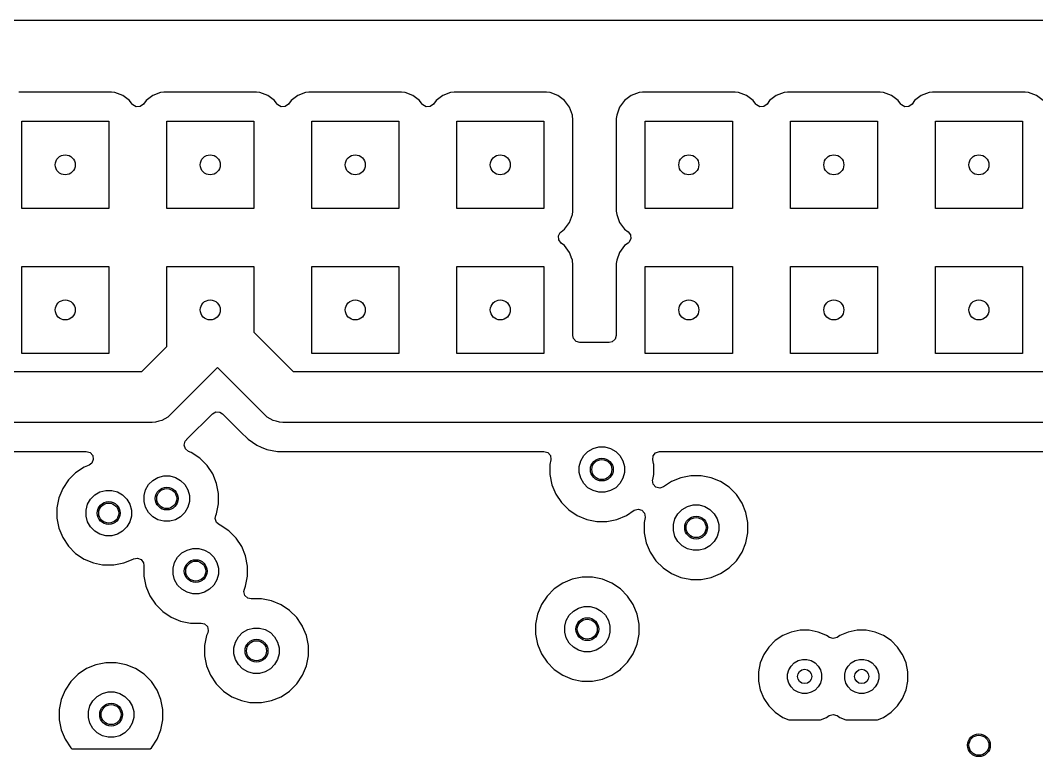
# Model space of a CAD drawing. Extents: x -2.18 to 1.8, y 0.44 to 2.81.
# Drawn here: x -0.971 to -0.27, y 2.307 to 2.815 of the extents above; entities that cross this region are included whole.
import ezdxf

# ---------------------------------------------------------------- set-up
doc = ezdxf.new("R2010")
doc.units = 0
doc.header["$MEASUREMENT"] = 0
doc.layers.add('BLACK', color=7, linetype='CONTINUOUS')

msp = doc.modelspace()

# ---------------------------------------------------------------- linework, layer by layer
at = {"layer": 'BLACK', "linetype": 'CONTINUOUS'}
for p, q in [((-2.1747, 2.81459), (0.99983, 2.81459)), ((-0.90809, 2.76502), (-0.97191, 2.76502)), ((-0.90808, 2.76502), (-0.90809, 2.76502)), ((-0.9057, 2.76476), (-0.90808, 2.76502)), ((-0.90031, 2.76275), (-0.9057, 2.76476)), ((-0.8957, 2.7593), (-0.90031, 2.76275)), ((-0.87969, 2.76275), (-0.8843, 2.7593)), ((-0.8743, 2.76476), (-0.87969, 2.76275)), ((-0.87192, 2.76502), (-0.8743, 2.76476)), ((-0.8743, 2.76476), (-0.8743, 2.76476)), ((-0.87191, 2.76502), (-0.87192, 2.76502)), ((-0.80809, 2.76502), (-0.87191, 2.76502)), ((-0.80808, 2.76502), (-0.80809, 2.76502)), ((-0.8057, 2.76476), (-0.80808, 2.76502)), ((-0.80031, 2.76275), (-0.8057, 2.76476)), ((-0.7957, 2.7593), (-0.80031, 2.76275)), ((-0.77969, 2.76275), (-0.7843, 2.7593)), ((-0.7743, 2.76476), (-0.77969, 2.76275)), ((-0.77192, 2.76502), (-0.7743, 2.76476)), ((-0.7743, 2.76476), (-0.7743, 2.76476)), ((-0.77191, 2.76502), (-0.77192, 2.76502)), ((-0.70809, 2.76502), (-0.77191, 2.76502)), ((-0.70808, 2.76502), (-0.70809, 2.76502)), ((-0.7057, 2.76476), (-0.70808, 2.76502)), ((-0.70031, 2.76275), (-0.7057, 2.76476)), ((-0.6957, 2.7593), (-0.70031, 2.76275)), ((-0.67969, 2.76275), (-0.6843, 2.7593)), ((-0.6743, 2.76476), (-0.67969, 2.76275)), ((-0.67192, 2.76502), (-0.6743, 2.76476)), ((-0.6743, 2.76476), (-0.6743, 2.76476)), ((-0.67191, 2.76502), (-0.67192, 2.76502)), ((-0.60809, 2.76502), (-0.67191, 2.76502)), ((-0.60808, 2.76502), (-0.60809, 2.76502)), ((-0.6057, 2.76476), (-0.60808, 2.76502)), ((-0.60031, 2.76275), (-0.6057, 2.76476)), ((-0.5957, 2.7593), (-0.60031, 2.76275)), ((-0.54969, 2.76275), (-0.5543, 2.7593)), ((-0.5443, 2.76476), (-0.54969, 2.76275)), ((-0.54192, 2.76502), (-0.5443, 2.76476)), ((-0.5443, 2.76476), (-0.5443, 2.76476)), ((-0.54191, 2.76502), (-0.54192, 2.76502)), ((-0.47809, 2.76502), (-0.54191, 2.76502)), ((-0.47808, 2.76502), (-0.47809, 2.76502)), ((-0.4757, 2.76476), (-0.47808, 2.76502)), ((-0.47031, 2.76275), (-0.4757, 2.76476)), ((-0.4657, 2.7593), (-0.47031, 2.76275)), ((-0.44969, 2.76275), (-0.4543, 2.7593)), ((-0.4443, 2.76476), (-0.44969, 2.76275)), ((-0.44192, 2.76502), (-0.4443, 2.76476)), ((-0.4443, 2.76476), (-0.4443, 2.76476)), ((-0.44191, 2.76502), (-0.44192, 2.76502)), ((-0.37809, 2.76502), (-0.44191, 2.76502)), ((-0.37808, 2.76502), (-0.37809, 2.76502)), ((-0.3757, 2.76476), (-0.37808, 2.76502)), ((-0.37031, 2.76275), (-0.3757, 2.76476)), ((-0.3657, 2.7593), (-0.37031, 2.76275)), ((-0.34969, 2.76275), (-0.3543, 2.7593)), ((-0.3443, 2.76476), (-0.34969, 2.76275)), ((-0.34192, 2.76502), (-0.3443, 2.76476)), ((-0.3443, 2.76476), (-0.3443, 2.76476)), ((-0.34191, 2.76502), (-0.34192, 2.76502)), ((-0.27809, 2.76502), (-0.34191, 2.76502)), ((-0.27808, 2.76502), (-0.27809, 2.76502)), ((-0.2757, 2.76476), (-0.27808, 2.76502)), ((-0.27031, 2.76275), (-0.2757, 2.76476)), ((-0.2657, 2.7593), (-0.27031, 2.76275)), ((-0.89391, 2.75691), (-0.8957, 2.7593)), ((-0.8957, 2.7593), (-0.8957, 2.7593)), ((-0.8957, 2.7593), (-0.8957, 2.7593)), ((-0.89345, 2.75638), (-0.89391, 2.75691)), ((-0.89104, 2.75507), (-0.89345, 2.75638)), ((-0.88829, 2.75526), (-0.89104, 2.75507)), ((-0.88609, 2.75691), (-0.88829, 2.75526)), ((-0.8843, 2.7593), (-0.88609, 2.75691)), ((-0.79391, 2.75691), (-0.7957, 2.7593)), ((-0.7957, 2.7593), (-0.7957, 2.7593)), ((-0.7957, 2.7593), (-0.7957, 2.7593)), ((-0.79345, 2.75638), (-0.79391, 2.75691)), ((-0.79104, 2.75507), (-0.79345, 2.75638)), ((-0.78829, 2.75526), (-0.79104, 2.75507)), ((-0.78609, 2.75691), (-0.78829, 2.75526)), ((-0.7843, 2.7593), (-0.78609, 2.75691)), ((-0.69391, 2.75691), (-0.6957, 2.7593)), ((-0.6957, 2.7593), (-0.6957, 2.7593)), ((-0.6957, 2.7593), (-0.6957, 2.7593)), ((-0.69345, 2.75638), (-0.69391, 2.75691)), ((-0.69104, 2.75507), (-0.69345, 2.75638)), ((-0.68829, 2.75526), (-0.69104, 2.75507)), ((-0.68609, 2.75691), (-0.68829, 2.75526)), ((-0.6843, 2.7593), (-0.68609, 2.75691)), ((-0.59225, 2.75469), (-0.5957, 2.7593)), ((-0.59024, 2.7493), (-0.59225, 2.75469)), ((-0.55775, 2.75469), (-0.55976, 2.7493)), ((-0.5543, 2.7593), (-0.55775, 2.75469)), ((-0.46391, 2.75691), (-0.4657, 2.7593)), ((-0.4657, 2.7593), (-0.4657, 2.7593)), ((-0.4657, 2.7593), (-0.4657, 2.7593)), ((-0.46345, 2.75638), (-0.46391, 2.75691)), ((-0.46104, 2.75507), (-0.46345, 2.75638)), ((-0.45829, 2.75526), (-0.46104, 2.75507)), ((-0.45609, 2.75691), (-0.45829, 2.75526)), ((-0.4543, 2.7593), (-0.45609, 2.75691)), ((-0.36391, 2.75691), (-0.3657, 2.7593)), ((-0.3657, 2.7593), (-0.3657, 2.7593)), ((-0.3657, 2.7593), (-0.3657, 2.7593)), ((-0.36345, 2.75638), (-0.36391, 2.75691)), ((-0.36104, 2.75507), (-0.36345, 2.75638)), ((-0.35829, 2.75526), (-0.36104, 2.75507)), ((-0.35609, 2.75691), (-0.35829, 2.75526)), ((-0.3543, 2.7593), (-0.35609, 2.75691)), ((-0.59011, 2.74814), (-0.59024, 2.7493)), ((-0.58998, 2.74692), (-0.59011, 2.74814)), ((-0.55976, 2.7493), (-0.56002, 2.74692)), ((-0.55976, 2.7493), (-0.55976, 2.7493)), ((-0.97, 2.685), (-0.97, 2.745)), ((-0.97, 2.745), (-0.91, 2.745)), ((-0.91, 2.745), (-0.91, 2.685)), ((-0.87, 2.685), (-0.87, 2.745)), ((-0.87, 2.745), (-0.81, 2.745)), ((-0.81, 2.745), (-0.81, 2.685)), ((-0.77, 2.685), (-0.77, 2.745)), ((-0.77, 2.745), (-0.71, 2.745)), ((-0.71, 2.745), (-0.71, 2.685)), ((-0.67, 2.685), (-0.67, 2.745)), ((-0.67, 2.745), (-0.61, 2.745)), ((-0.61, 2.745), (-0.61, 2.685)), ((-0.58998, 2.74691), (-0.58998, 2.74692)), ((-0.58998, 2.68309), (-0.58998, 2.74691)), ((-0.56002, 2.74692), (-0.56002, 2.68308)), ((-0.54, 2.685), (-0.54, 2.745)), ((-0.54, 2.745), (-0.48, 2.745)), ((-0.48, 2.745), (-0.48, 2.685)), ((-0.44, 2.685), (-0.44, 2.745)), ((-0.44, 2.745), (-0.38, 2.745)), ((-0.38, 2.745), (-0.38, 2.685)), ((-0.34, 2.685), (-0.34, 2.745)), ((-0.34, 2.745), (-0.28, 2.745)), ((-0.28, 2.745), (-0.28, 2.685)), ((-0.91, 2.685), (-0.97, 2.685)), ((-0.81, 2.685), (-0.87, 2.685)), ((-0.71, 2.685), (-0.77, 2.685)), ((-0.61, 2.685), (-0.67, 2.685)), ((-0.48, 2.685), (-0.54, 2.685)), ((-0.38, 2.685), (-0.44, 2.685)), ((-0.28, 2.685), (-0.34, 2.685)), ((-0.59225, 2.67531), (-0.59024, 2.6807)), ((-0.59024, 2.6807), (-0.59001, 2.68278)), ((-0.59001, 2.68278), (-0.58998, 2.68308)), ((-0.58998, 2.68308), (-0.58998, 2.68309)), ((-0.56002, 2.68308), (-0.55976, 2.6807)), ((-0.55976, 2.6807), (-0.55976, 2.6807)), ((-0.55976, 2.6807), (-0.55775, 2.67531)), ((-0.59809, 2.66891), (-0.5957, 2.6707)), ((-0.5957, 2.6707), (-0.59225, 2.67531)), ((-0.55775, 2.67531), (-0.5543, 2.6707)), ((-0.5543, 2.6707), (-0.5543, 2.6707)), ((-0.5543, 2.6707), (-0.5543, 2.6707)), ((-0.5543, 2.6707), (-0.55191, 2.66891)), ((-0.59993, 2.66604), (-0.59862, 2.66845)), ((-0.59974, 2.66329), (-0.59993, 2.66604)), ((-0.59809, 2.66109), (-0.59974, 2.66329)), ((-0.59862, 2.66845), (-0.59809, 2.66891)), ((-0.55191, 2.66891), (-0.55026, 2.66671)), ((-0.55007, 2.66396), (-0.55138, 2.66155)), ((-0.55026, 2.66671), (-0.55007, 2.66396)), ((-0.5957, 2.6593), (-0.59809, 2.66109)), ((-0.59225, 2.65469), (-0.5957, 2.6593)), ((-0.5543, 2.6593), (-0.55775, 2.65469)), ((-0.55191, 2.66109), (-0.5543, 2.6593)), ((-0.55138, 2.66155), (-0.55191, 2.66109)), ((-0.59112, 2.65167), (-0.59225, 2.65469)), ((-0.59105, 2.65148), (-0.59112, 2.65167)), ((-0.59024, 2.6493), (-0.59105, 2.65148)), ((-0.59011, 2.64814), (-0.59024, 2.6493)), ((-0.55976, 2.6493), (-0.56002, 2.64692)), ((-0.55775, 2.65469), (-0.55976, 2.6493)), ((-0.55976, 2.6493), (-0.55976, 2.6493)), ((-0.97, 2.585), (-0.97, 2.645)), ((-0.97, 2.645), (-0.91, 2.645)), ((-0.91, 2.645), (-0.91, 2.585)), ((-0.87, 2.58975), (-0.87, 2.645)), ((-0.87, 2.645), (-0.81, 2.645)), ((-0.81, 2.645), (-0.81, 2.59975)), ((-0.77, 2.585), (-0.77, 2.645)), ((-0.77, 2.645), (-0.71, 2.645)), ((-0.71, 2.645), (-0.71, 2.585)), ((-0.67, 2.585), (-0.67, 2.645)), ((-0.67, 2.645), (-0.61, 2.645)), ((-0.61, 2.645), (-0.61, 2.585)), ((-0.58998, 2.64692), (-0.59011, 2.64814)), ((-0.58998, 2.64691), (-0.58998, 2.64692)), ((-0.58998, 2.5974), (-0.58998, 2.64691)), ((-0.56002, 2.64692), (-0.56002, 2.5974)), ((-0.54, 2.585), (-0.54, 2.645)), ((-0.54, 2.645), (-0.48, 2.645)), ((-0.48, 2.645), (-0.48, 2.585)), ((-0.44, 2.585), (-0.44, 2.645)), ((-0.44, 2.645), (-0.38, 2.645)), ((-0.38, 2.645), (-0.38, 2.585)), ((-0.34, 2.585), (-0.34, 2.645)), ((-0.34, 2.645), (-0.28, 2.645)), ((-0.28, 2.645), (-0.28, 2.585)), ((-0.81, 2.59975), (-0.78275, 2.5725)), ((-0.58954, 2.59537), (-0.58998, 2.5974)), ((-0.58774, 2.59329), (-0.58954, 2.59537)), ((-0.5851, 2.59252), (-0.58774, 2.59329)), ((-0.56079, 2.59476), (-0.56287, 2.59296)), ((-0.56002, 2.5974), (-0.56079, 2.59476)), ((-0.88725, 2.5725), (-0.87, 2.58975)), ((-0.5649, 2.59252), (-0.5851, 2.59252)), ((-0.56287, 2.59296), (-0.5649, 2.59252)), ((-0.91, 2.585), (-0.97, 2.585)), ((-0.71, 2.585), (-0.77, 2.585)), ((-0.61, 2.585), (-0.67, 2.585)), ((-0.48, 2.585), (-0.54, 2.585)), ((-0.38, 2.585), (-0.44, 2.585)), ((-0.28, 2.585), (-0.34, 2.585)), ((-0.99275, 2.5725), (-0.88725, 2.5725)), ((-0.835, 2.57525), (-0.86763, 2.54263)), ((-0.80237, 2.54263), (-0.835, 2.57525)), ((-0.78275, 2.5725), (0.19275, 2.5725)), ((-0.83845, 2.54349), (-0.83604, 2.54481)), ((-0.83604, 2.54481), (-0.83329, 2.54461)), ((-0.83329, 2.54461), (-0.83155, 2.54349)), ((-0.88, 2.5375), (-1, 2.5375)), ((-0.87772, 2.53765), (-0.88, 2.5375)), ((-0.87551, 2.53824), (-0.87772, 2.53765)), ((-0.87772, 2.53765), (-0.87772, 2.53765)), ((-0.8733, 2.53883), (-0.87551, 2.53824)), ((-0.86935, 2.54112), (-0.8733, 2.53883)), ((-0.86763, 2.54263), (-0.86935, 2.54112)), ((-0.86935, 2.54112), (-0.86935, 2.54112)), ((-0.85608, 2.52586), (-0.83845, 2.54349)), ((-0.83155, 2.54349), (-0.81914, 2.53108)), ((-0.80065, 2.54112), (-0.80237, 2.54263)), ((-0.7967, 2.53883), (-0.80065, 2.54112)), ((-0.80065, 2.54112), (-0.80065, 2.54112)), ((-0.79449, 2.53824), (-0.7967, 2.53883)), ((-0.79228, 2.53765), (-0.79449, 2.53824)), ((-0.79, 2.5375), (-0.79228, 2.53765)), ((-0.79228, 2.53765), (-0.79228, 2.53765)), ((0.2, 2.5375), (-0.79, 2.5375)), ((-0.81914, 2.53108), (-0.81392, 2.52586)), ((-0.85797, 2.52182), (-0.85729, 2.52449)), ((-0.85729, 2.52449), (-0.85619, 2.52577)), ((-0.85619, 2.52577), (-0.85608, 2.52586)), ((-0.85608, 2.52586), (-0.85608, 2.52586)), ((-0.81392, 2.52586), (-0.80777, 2.52175)), ((-1.0037, 2.51748), (-0.92545, 2.51748)), ((-0.92545, 2.51748), (-0.92281, 2.51671)), ((-0.92281, 2.51671), (-0.92101, 2.51463)), ((-0.8571, 2.51921), (-0.85797, 2.52182)), ((-0.85496, 2.51749), (-0.8571, 2.51921)), ((-0.85306, 2.5167), (-0.85496, 2.51749)), ((-0.8472, 2.51278), (-0.85306, 2.5167)), ((-0.85306, 2.5167), (-0.85306, 2.5167)), ((-0.80777, 2.52175), (-0.80777, 2.52175)), ((-0.80777, 2.52175), (-0.80777, 2.52175)), ((-0.80777, 2.52175), (-0.80777, 2.52175)), ((-0.80777, 2.52175), (-0.80479, 2.52052)), ((-0.80479, 2.52052), (-0.80094, 2.51892)), ((-0.80094, 2.51892), (-0.79372, 2.51749)), ((-0.79372, 2.51749), (-0.7937, 2.51748)), ((-0.7937, 2.51748), (-0.7937, 2.51748)), ((-0.7937, 2.51748), (-0.7937, 2.51748)), ((-0.7937, 2.51748), (-0.60993, 2.51748)), ((-0.60993, 2.51748), (-0.6073, 2.51671)), ((-0.6073, 2.51671), (-0.60549, 2.51463)), ((-0.58249, 2.51459), (-0.57959, 2.51749)), ((-0.57959, 2.51749), (-0.57603, 2.51955)), ((-0.57603, 2.51955), (-0.57206, 2.52061)), ((-0.57206, 2.52061), (-0.56794, 2.52061)), ((-0.56794, 2.52061), (-0.56397, 2.51955)), ((-0.56397, 2.51955), (-0.56041, 2.51749)), ((-0.56041, 2.51749), (-0.55751, 2.51459)), ((-0.53461, 2.51439), (-0.53292, 2.51656)), ((-0.53292, 2.51656), (-0.53033, 2.51747)), ((-0.53033, 2.51747), (-0.53007, 2.51748)), ((-0.53007, 2.51748), (-0.01065, 2.51748)), ((-0.92176, 2.5094), (-0.92358, 2.50809)), ((-0.92062, 2.5119), (-0.92176, 2.5094)), ((-0.92101, 2.51463), (-0.92062, 2.5119)), ((-0.84222, 2.5078), (-0.8472, 2.51278)), ((-0.8472, 2.51278), (-0.8472, 2.51278)), ((-0.60515, 2.51165), (-0.60577, 2.50852)), ((-0.60549, 2.51463), (-0.6051, 2.5119)), ((-0.6051, 2.5119), (-0.60515, 2.51165)), ((-0.58561, 2.50706), (-0.58455, 2.51103)), ((-0.58455, 2.51103), (-0.58249, 2.51459)), ((-0.55751, 2.51459), (-0.55545, 2.51103)), ((-0.55545, 2.51103), (-0.55439, 2.50706)), ((-0.53485, 2.51165), (-0.53461, 2.51439)), ((-0.53438, 2.50927), (-0.53485, 2.51165)), ((-0.53423, 2.50852), (-0.53438, 2.50927)), ((-0.9328, 2.50278), (-0.93778, 2.4978)), ((-0.92694, 2.5067), (-0.9328, 2.50278)), ((-0.9328, 2.50278), (-0.9328, 2.50278)), ((-0.92358, 2.50809), (-0.92694, 2.5067)), ((-0.92694, 2.5067), (-0.92694, 2.5067)), ((-0.8383, 2.50194), (-0.84222, 2.5078)), ((-0.84222, 2.5078), (-0.84222, 2.5078)), ((-0.83561, 2.49543), (-0.8383, 2.50194)), ((-0.8383, 2.50194), (-0.8383, 2.50194)), ((-0.8383, 2.50194), (-0.8383, 2.50194)), ((-0.60577, 2.50852), (-0.60577, 2.50148)), ((-0.58561, 2.50294), (-0.58561, 2.50706)), ((-0.58455, 2.49897), (-0.58561, 2.50294)), ((-0.55439, 2.50294), (-0.55545, 2.49897)), ((-0.55439, 2.50706), (-0.55439, 2.50294)), ((-0.53423, 2.50148), (-0.53423, 2.50852)), ((-0.93778, 2.4978), (-0.9417, 2.49194)), ((-0.93778, 2.4978), (-0.93778, 2.4978)), ((-0.88249, 2.49459), (-0.87959, 2.49749)), ((-0.87959, 2.49749), (-0.87603, 2.49955)), ((-0.87603, 2.49955), (-0.87206, 2.50061)), ((-0.87206, 2.50061), (-0.86794, 2.50061)), ((-0.86794, 2.50061), (-0.86397, 2.49955)), ((-0.86397, 2.49955), (-0.86041, 2.49749)), ((-0.86041, 2.49749), (-0.85751, 2.49459)), ((-0.83423, 2.48852), (-0.83561, 2.49543)), ((-0.60577, 2.50148), (-0.60439, 2.49457)), ((-0.58249, 2.49541), (-0.58455, 2.49897)), ((-0.57959, 2.49251), (-0.58249, 2.49541)), ((-0.55751, 2.49541), (-0.56041, 2.49251)), ((-0.55545, 2.49897), (-0.55751, 2.49541)), ((-0.53497, 2.49771), (-0.53491, 2.49805)), ((-0.53453, 2.49499), (-0.53497, 2.49771)), ((-0.53491, 2.49805), (-0.53423, 2.50148)), ((-0.53269, 2.49295), (-0.53453, 2.49499)), ((-0.52194, 2.4967), (-0.52741, 2.49304)), ((-0.51543, 2.49939), (-0.52194, 2.4967)), ((-0.52194, 2.4967), (-0.52194, 2.4967)), ((-0.50852, 2.50077), (-0.51543, 2.49939)), ((-0.51543, 2.49939), (-0.51543, 2.49939)), ((-0.50148, 2.50077), (-0.50852, 2.50077)), ((-0.50852, 2.50077), (-0.50852, 2.50077)), ((-0.49457, 2.49939), (-0.50148, 2.50077)), ((-0.50148, 2.50077), (-0.50148, 2.50077)), ((-0.48806, 2.4967), (-0.49457, 2.49939)), ((-0.49457, 2.49939), (-0.49457, 2.49939)), ((-0.4822, 2.49278), (-0.48806, 2.4967)), ((-0.48806, 2.4967), (-0.48806, 2.4967)), ((-0.9417, 2.49194), (-0.94439, 2.48543)), ((-0.9417, 2.49194), (-0.9417, 2.49194)), ((-0.91959, 2.48749), (-0.91603, 2.48955)), ((-0.91603, 2.48955), (-0.91206, 2.49061)), ((-0.91206, 2.49061), (-0.90794, 2.49061)), ((-0.90794, 2.49061), (-0.90397, 2.48955)), ((-0.90397, 2.48955), (-0.90041, 2.48749)), ((-0.88561, 2.48706), (-0.88455, 2.49103)), ((-0.88455, 2.49103), (-0.88249, 2.49459)), ((-0.85751, 2.49459), (-0.85545, 2.49103)), ((-0.85545, 2.49103), (-0.85439, 2.48706)), ((-0.83423, 2.48148), (-0.83423, 2.48852)), ((-0.60439, 2.49457), (-0.60439, 2.49457)), ((-0.60439, 2.49457), (-0.6017, 2.48806)), ((-0.6017, 2.48806), (-0.6017, 2.48806)), ((-0.6017, 2.48806), (-0.59778, 2.4822)), ((-0.57603, 2.49045), (-0.57959, 2.49251)), ((-0.57206, 2.48939), (-0.57603, 2.49045)), ((-0.56794, 2.48939), (-0.57206, 2.48939)), ((-0.56397, 2.49045), (-0.56794, 2.48939)), ((-0.56041, 2.49251), (-0.56397, 2.49045)), ((-0.53004, 2.49222), (-0.53269, 2.49295)), ((-0.52741, 2.49304), (-0.53004, 2.49222)), ((-0.47722, 2.4878), (-0.4822, 2.49278)), ((-0.4822, 2.49278), (-0.4822, 2.49278)), ((-0.94439, 2.48543), (-0.94577, 2.47852)), ((-0.94439, 2.48543), (-0.94439, 2.48543)), ((-0.92561, 2.47706), (-0.92455, 2.48103)), ((-0.92455, 2.48103), (-0.92249, 2.48459)), ((-0.92249, 2.48459), (-0.91959, 2.48749)), ((-0.90041, 2.48749), (-0.89751, 2.48459)), ((-0.89751, 2.48459), (-0.89545, 2.48103)), ((-0.89545, 2.48103), (-0.89439, 2.47706)), ((-0.88561, 2.48294), (-0.88561, 2.48706)), ((-0.88455, 2.47897), (-0.88561, 2.48294)), ((-0.85439, 2.48294), (-0.85545, 2.47897)), ((-0.85439, 2.48706), (-0.85439, 2.48294)), ((-0.83561, 2.47457), (-0.83423, 2.48148)), ((-0.59778, 2.4822), (-0.59778, 2.4822)), ((-0.59778, 2.4822), (-0.5928, 2.47722)), ((-0.4733, 2.48194), (-0.47722, 2.4878)), ((-0.47722, 2.4878), (-0.47722, 2.4878)), ((-0.47061, 2.47543), (-0.4733, 2.48194)), ((-0.4733, 2.48194), (-0.4733, 2.48194)), ((-0.4733, 2.48194), (-0.4733, 2.48194)), ((-0.94577, 2.47852), (-0.94577, 2.47148)), ((-0.92561, 2.47294), (-0.92561, 2.47706)), ((-0.89439, 2.47706), (-0.89439, 2.47294)), ((-0.88249, 2.47541), (-0.88455, 2.47897)), ((-0.87959, 2.47251), (-0.88249, 2.47541)), ((-0.85751, 2.47541), (-0.86041, 2.47251)), ((-0.85545, 2.47897), (-0.85751, 2.47541)), ((-0.83615, 2.47326), (-0.83561, 2.47457)), ((-0.5928, 2.47722), (-0.5928, 2.47722)), ((-0.5928, 2.47722), (-0.58694, 2.4733)), ((-0.55306, 2.4733), (-0.54759, 2.47696)), ((-0.54759, 2.47696), (-0.54496, 2.47778)), ((-0.54496, 2.47778), (-0.54231, 2.47705)), ((-0.54231, 2.47705), (-0.54047, 2.47501)), ((-0.54047, 2.47501), (-0.54003, 2.47229)), ((-0.51955, 2.47103), (-0.51749, 2.47459)), ((-0.51749, 2.47459), (-0.51459, 2.47749)), ((-0.51459, 2.47749), (-0.51103, 2.47955)), ((-0.51103, 2.47955), (-0.50706, 2.48061)), ((-0.50706, 2.48061), (-0.50294, 2.48061)), ((-0.50294, 2.48061), (-0.49897, 2.47955)), ((-0.49897, 2.47955), (-0.49541, 2.47749)), ((-0.49541, 2.47749), (-0.49251, 2.47459)), ((-0.49251, 2.47459), (-0.49045, 2.47103)), ((-0.46923, 2.46852), (-0.47061, 2.47543)), ((-0.94577, 2.47148), (-0.94439, 2.46457)), ((-0.92455, 2.46897), (-0.92561, 2.47294)), ((-0.92249, 2.46541), (-0.92455, 2.46897)), ((-0.89545, 2.46897), (-0.89751, 2.46541)), ((-0.89439, 2.47294), (-0.89545, 2.46897)), ((-0.87603, 2.47045), (-0.87959, 2.47251)), ((-0.87206, 2.46939), (-0.87603, 2.47045)), ((-0.86794, 2.46939), (-0.87206, 2.46939)), ((-0.86397, 2.47045), (-0.86794, 2.46939)), ((-0.86041, 2.47251), (-0.86397, 2.47045)), ((-0.83652, 2.47122), (-0.83615, 2.47326)), ((-0.83565, 2.46861), (-0.83652, 2.47122)), ((-0.83351, 2.46688), (-0.83565, 2.46861)), ((-0.83306, 2.4667), (-0.83351, 2.46688)), ((-0.58694, 2.4733), (-0.58694, 2.4733)), ((-0.58694, 2.4733), (-0.58694, 2.4733)), ((-0.58694, 2.4733), (-0.58043, 2.47061)), ((-0.58043, 2.47061), (-0.57352, 2.46923)), ((-0.57352, 2.46923), (-0.57352, 2.46923)), ((-0.57352, 2.46923), (-0.57352, 2.46923)), ((-0.57352, 2.46923), (-0.56648, 2.46923)), ((-0.56648, 2.46923), (-0.55957, 2.47061)), ((-0.56648, 2.46923), (-0.56648, 2.46923)), ((-0.55957, 2.47061), (-0.55306, 2.4733)), ((-0.54009, 2.47195), (-0.54077, 2.46852)), ((-0.54077, 2.46852), (-0.54077, 2.46852)), ((-0.54077, 2.46852), (-0.54077, 2.46148)), ((-0.54003, 2.47229), (-0.54009, 2.47195)), ((-0.52061, 2.46706), (-0.51955, 2.47103)), ((-0.52061, 2.46294), (-0.52061, 2.46706)), ((-0.49045, 2.47103), (-0.48939, 2.46706)), ((-0.48939, 2.46706), (-0.48939, 2.46294)), ((-0.46923, 2.46148), (-0.46923, 2.46852)), ((-0.94439, 2.46457), (-0.94439, 2.46457)), ((-0.94439, 2.46457), (-0.9417, 2.45806)), ((-0.91959, 2.46251), (-0.92249, 2.46541)), ((-0.91603, 2.46045), (-0.91959, 2.46251)), ((-0.91206, 2.45939), (-0.91603, 2.46045)), ((-0.90397, 2.46045), (-0.90794, 2.45939)), ((-0.90041, 2.46251), (-0.90397, 2.46045)), ((-0.89751, 2.46541), (-0.90041, 2.46251)), ((-0.8272, 2.46278), (-0.83306, 2.4667)), ((-0.83306, 2.4667), (-0.83306, 2.4667)), ((-0.82222, 2.4578), (-0.8272, 2.46278)), ((-0.8272, 2.46278), (-0.8272, 2.46278)), ((-0.54077, 2.46148), (-0.53939, 2.45457)), ((-0.51955, 2.45897), (-0.52061, 2.46294)), ((-0.48939, 2.46294), (-0.49045, 2.45897)), ((-0.47061, 2.45457), (-0.46923, 2.46148)), ((-0.9417, 2.45806), (-0.9417, 2.45806)), ((-0.9417, 2.45806), (-0.93778, 2.4522)), ((-0.90794, 2.45939), (-0.91206, 2.45939)), ((-0.8183, 2.45194), (-0.82222, 2.4578)), ((-0.82222, 2.4578), (-0.82222, 2.4578)), ((-0.53939, 2.45457), (-0.53939, 2.45457)), ((-0.53939, 2.45457), (-0.5367, 2.44806)), ((-0.51749, 2.45541), (-0.51955, 2.45897)), ((-0.51459, 2.45251), (-0.51749, 2.45541)), ((-0.49251, 2.45541), (-0.49541, 2.45251)), ((-0.49045, 2.45897), (-0.49251, 2.45541)), ((-0.4733, 2.44806), (-0.47061, 2.45457)), ((-0.93778, 2.4522), (-0.93778, 2.4522)), ((-0.93778, 2.4522), (-0.9328, 2.44722)), ((-0.9328, 2.44722), (-0.9328, 2.44722)), ((-0.9328, 2.44722), (-0.92694, 2.4433)), ((-0.86249, 2.44459), (-0.85959, 2.44749)), ((-0.85959, 2.44749), (-0.85603, 2.44955)), ((-0.85603, 2.44955), (-0.85206, 2.45061)), ((-0.85206, 2.45061), (-0.84794, 2.45061)), ((-0.84794, 2.45061), (-0.84397, 2.44955)), ((-0.84397, 2.44955), (-0.84041, 2.44749)), ((-0.84041, 2.44749), (-0.83751, 2.44459)), ((-0.81561, 2.44543), (-0.8183, 2.45194)), ((-0.8183, 2.45194), (-0.8183, 2.45194)), ((-0.8183, 2.45194), (-0.8183, 2.45194)), ((-0.5367, 2.44806), (-0.5367, 2.44806)), ((-0.5367, 2.44806), (-0.53278, 2.4422)), ((-0.51103, 2.45045), (-0.51459, 2.45251)), ((-0.50706, 2.44939), (-0.51103, 2.45045)), ((-0.50294, 2.44939), (-0.50706, 2.44939)), ((-0.49897, 2.45045), (-0.50294, 2.44939)), ((-0.49541, 2.45251), (-0.49897, 2.45045)), ((-0.47722, 2.4422), (-0.4733, 2.44806)), ((-0.92694, 2.4433), (-0.92694, 2.4433)), ((-0.92694, 2.4433), (-0.92694, 2.4433)), ((-0.92694, 2.4433), (-0.92043, 2.44061)), ((-0.92043, 2.44061), (-0.91433, 2.43939)), ((-0.91433, 2.43939), (-0.91352, 2.43923)), ((-0.91352, 2.43923), (-0.91352, 2.43923)), ((-0.91352, 2.43923), (-0.91352, 2.43923)), ((-0.91352, 2.43923), (-0.90648, 2.43923)), ((-0.90648, 2.43923), (-0.89957, 2.44061)), ((-0.90648, 2.43923), (-0.90648, 2.43923)), ((-0.89957, 2.44061), (-0.89306, 2.4433)), ((-0.89306, 2.4433), (-0.89292, 2.44338)), ((-0.89292, 2.44338), (-0.89284, 2.44339)), ((-0.89284, 2.44339), (-0.89023, 2.44394)), ((-0.89284, 2.44339), (-0.89284, 2.44339)), ((-0.89284, 2.44339), (-0.89284, 2.44339)), ((-0.89023, 2.44394), (-0.88766, 2.44295)), ((-0.88766, 2.44295), (-0.88603, 2.44074)), ((-0.88603, 2.44074), (-0.88578, 2.43876)), ((-0.86561, 2.43706), (-0.86455, 2.44103)), ((-0.86455, 2.44103), (-0.86249, 2.44459)), ((-0.83751, 2.44459), (-0.83545, 2.44103)), ((-0.83545, 2.44103), (-0.83439, 2.43706)), ((-0.81423, 2.43852), (-0.81561, 2.44543)), ((-0.53278, 2.4422), (-0.53278, 2.4422)), ((-0.53278, 2.4422), (-0.5278, 2.43722)), ((-0.4822, 2.43722), (-0.47722, 2.4422)), ((-0.88578, 2.43876), (-0.88577, 2.43876)), ((-0.88577, 2.43876), (-0.88577, 2.43865)), ((-0.88577, 2.43865), (-0.88576, 2.43859)), ((-0.88576, 2.43859), (-0.88577, 2.43852)), ((-0.88577, 2.43852), (-0.88577, 2.43148)), ((-0.86561, 2.43294), (-0.86561, 2.43706)), ((-0.86455, 2.42897), (-0.86561, 2.43294)), ((-0.83439, 2.43294), (-0.83545, 2.42897)), ((-0.83439, 2.43706), (-0.83439, 2.43294)), ((-0.81423, 2.43148), (-0.81423, 2.43852)), ((-0.5278, 2.43722), (-0.5278, 2.43722)), ((-0.5278, 2.43722), (-0.52194, 2.4333)), ((-0.52194, 2.4333), (-0.52194, 2.4333)), ((-0.52194, 2.4333), (-0.52194, 2.4333)), ((-0.52194, 2.4333), (-0.51543, 2.43061)), ((-0.49457, 2.43061), (-0.48806, 2.4333)), ((-0.48806, 2.4333), (-0.4822, 2.43722)), ((-0.88577, 2.43148), (-0.88439, 2.42457)), ((-0.86249, 2.42541), (-0.86455, 2.42897)), ((-0.85959, 2.42251), (-0.86249, 2.42541)), ((-0.83751, 2.42541), (-0.84041, 2.42251)), ((-0.83545, 2.42897), (-0.83751, 2.42541)), ((-0.81561, 2.42457), (-0.81423, 2.43148)), ((-0.59694, 2.4267), (-0.6028, 2.42278)), ((-0.59043, 2.42939), (-0.59694, 2.4267)), ((-0.59694, 2.4267), (-0.59694, 2.4267)), ((-0.58352, 2.43077), (-0.59043, 2.42939)), ((-0.59043, 2.42939), (-0.59043, 2.42939)), ((-0.57648, 2.43077), (-0.58352, 2.43077)), ((-0.58352, 2.43077), (-0.58352, 2.43077)), ((-0.56957, 2.42939), (-0.57648, 2.43077)), ((-0.57648, 2.43077), (-0.57648, 2.43077)), ((-0.56306, 2.4267), (-0.56957, 2.42939)), ((-0.56957, 2.42939), (-0.56957, 2.42939)), ((-0.5572, 2.42278), (-0.56306, 2.4267)), ((-0.56306, 2.4267), (-0.56306, 2.4267)), ((-0.51543, 2.43061), (-0.50933, 2.42939)), ((-0.50933, 2.42939), (-0.50852, 2.42923)), ((-0.50852, 2.42923), (-0.50852, 2.42923)), ((-0.50852, 2.42923), (-0.50852, 2.42923)), ((-0.50852, 2.42923), (-0.50148, 2.42923)), ((-0.50148, 2.42923), (-0.49457, 2.43061)), ((-0.50148, 2.42923), (-0.50148, 2.42923)), ((-0.88439, 2.42457), (-0.88439, 2.42457)), ((-0.88439, 2.42457), (-0.8817, 2.41806)), ((-0.8817, 2.41806), (-0.8817, 2.41806)), ((-0.8817, 2.41806), (-0.87778, 2.4122)), ((-0.85603, 2.42045), (-0.85959, 2.42251)), ((-0.85206, 2.41939), (-0.85603, 2.42045)), ((-0.84794, 2.41939), (-0.85206, 2.41939)), ((-0.84397, 2.42045), (-0.84794, 2.41939)), ((-0.84041, 2.42251), (-0.84397, 2.42045)), ((-0.81677, 2.42099), (-0.81641, 2.42263)), ((-0.81612, 2.41831), (-0.81677, 2.42099)), ((-0.81641, 2.42263), (-0.81561, 2.42457)), ((-0.81412, 2.41642), (-0.81612, 2.41831)), ((-0.60778, 2.4178), (-0.6117, 2.41194)), ((-0.6028, 2.42278), (-0.60778, 2.4178)), ((-0.60778, 2.4178), (-0.60778, 2.4178)), ((-0.6028, 2.42278), (-0.6028, 2.42278)), ((-0.55222, 2.4178), (-0.5572, 2.42278)), ((-0.5572, 2.42278), (-0.5572, 2.42278)), ((-0.5483, 2.41194), (-0.55222, 2.4178)), ((-0.55222, 2.4178), (-0.55222, 2.4178)), ((-0.87778, 2.4122), (-0.87778, 2.4122)), ((-0.87778, 2.4122), (-0.8728, 2.40722)), ((-0.81187, 2.41599), (-0.81412, 2.41642)), ((-0.81187, 2.41589), (-0.81187, 2.41599)), ((-0.81163, 2.41589), (-0.81187, 2.41589)), ((-0.80459, 2.41589), (-0.81163, 2.41589)), ((-0.79768, 2.41451), (-0.80459, 2.41589)), ((-0.80459, 2.41589), (-0.80459, 2.41589)), ((-0.79117, 2.41182), (-0.79768, 2.41451)), ((-0.79768, 2.41451), (-0.79768, 2.41451)), ((-0.79117, 2.41181), (-0.79117, 2.41182)), ((-0.78531, 2.4079), (-0.79117, 2.41181)), ((-0.6117, 2.41194), (-0.61439, 2.40543)), ((-0.6117, 2.41194), (-0.6117, 2.41194)), ((-0.54561, 2.40543), (-0.5483, 2.41194)), ((-0.5483, 2.41194), (-0.5483, 2.41194)), ((-0.5483, 2.41194), (-0.5483, 2.41194)), ((-0.8728, 2.40722), (-0.8728, 2.40722)), ((-0.8728, 2.40722), (-0.86694, 2.4033)), ((-0.78033, 2.40292), (-0.78531, 2.4079)), ((-0.78531, 2.4079), (-0.78531, 2.4079)), ((-0.61439, 2.40543), (-0.61577, 2.39852)), ((-0.61439, 2.40543), (-0.61439, 2.40543)), ((-0.59455, 2.40103), (-0.59249, 2.40459)), ((-0.59249, 2.40459), (-0.58959, 2.40749)), ((-0.58959, 2.40749), (-0.58603, 2.40955)), ((-0.58603, 2.40955), (-0.58206, 2.41061)), ((-0.58206, 2.41061), (-0.57794, 2.41061)), ((-0.57794, 2.41061), (-0.57397, 2.40955)), ((-0.57397, 2.40955), (-0.57041, 2.40749)), ((-0.57041, 2.40749), (-0.56751, 2.40459)), ((-0.56751, 2.40459), (-0.56545, 2.40103)), ((-0.54423, 2.39852), (-0.54561, 2.40543)), ((-0.86694, 2.4033), (-0.86694, 2.4033)), ((-0.86694, 2.4033), (-0.86694, 2.4033)), ((-0.86694, 2.4033), (-0.86043, 2.40061)), ((-0.86043, 2.40061), (-0.85352, 2.39923)), ((-0.85352, 2.39923), (-0.85352, 2.39923)), ((-0.85352, 2.39923), (-0.84624, 2.39923)), ((-0.84624, 2.39923), (-0.84624, 2.39912)), ((-0.84624, 2.39912), (-0.84399, 2.3987)), ((-0.84399, 2.3987), (-0.842, 2.39681)), ((-0.842, 2.39681), (-0.84134, 2.39414)), ((-0.77739, 2.39852), (-0.78033, 2.40292)), ((-0.78033, 2.40292), (-0.78033, 2.40292)), ((-0.77641, 2.39706), (-0.77739, 2.39852)), ((-0.77634, 2.39689), (-0.77641, 2.39706)), ((-0.77641, 2.39706), (-0.77641, 2.39706)), ((-0.77372, 2.39055), (-0.77634, 2.39689)), ((-0.61577, 2.39852), (-0.61577, 2.39148)), ((-0.59561, 2.39706), (-0.59455, 2.40103)), ((-0.59561, 2.39294), (-0.59561, 2.39706)), ((-0.56545, 2.40103), (-0.56439, 2.39706)), ((-0.56439, 2.39706), (-0.56439, 2.39294)), ((-0.54423, 2.39148), (-0.54423, 2.39852)), ((-0.8425, 2.39055), (-0.84388, 2.38364)), ((-0.8417, 2.39248), (-0.8425, 2.39055)), ((-0.8425, 2.39055), (-0.8425, 2.39055)), ((-0.84134, 2.39414), (-0.8417, 2.39248)), ((-0.8206, 2.3897), (-0.8177, 2.39261)), ((-0.8177, 2.39261), (-0.81414, 2.39467)), ((-0.81414, 2.39467), (-0.81017, 2.39573)), ((-0.81017, 2.39573), (-0.80605, 2.39573)), ((-0.80605, 2.39573), (-0.80208, 2.39467)), ((-0.80208, 2.39467), (-0.79852, 2.39261)), ((-0.79852, 2.39261), (-0.79562, 2.3897)), ((-0.77234, 2.38364), (-0.77372, 2.39055)), ((-0.61577, 2.39148), (-0.61439, 2.38457)), ((-0.59455, 2.38897), (-0.59561, 2.39294)), ((-0.56439, 2.39294), (-0.56545, 2.38897)), ((-0.54561, 2.38457), (-0.54423, 2.39148)), ((-0.44524, 2.39061), (-0.45045, 2.38713)), ((-0.43944, 2.39301), (-0.44524, 2.39061)), ((-0.43329, 2.39423), (-0.43944, 2.39301)), ((-0.43944, 2.39301), (-0.43944, 2.39301)), ((-0.42702, 2.39423), (-0.43329, 2.39423)), ((-0.43329, 2.39423), (-0.43329, 2.39423)), ((-0.42087, 2.39301), (-0.42702, 2.39423)), ((-0.42702, 2.39423), (-0.42702, 2.39423)), ((-0.41546, 2.39077), (-0.42087, 2.39301)), ((-0.42087, 2.39301), (-0.42087, 2.39301)), ((-0.41508, 2.39061), (-0.41546, 2.39077)), ((-0.41326, 2.38939), (-0.41508, 2.39061)), ((-0.40586, 2.39061), (-0.40776, 2.38934)), ((-0.40007, 2.39301), (-0.40586, 2.39061)), ((-0.39392, 2.39423), (-0.40007, 2.39301)), ((-0.40007, 2.39301), (-0.40007, 2.39301)), ((-0.38765, 2.39423), (-0.39392, 2.39423)), ((-0.39392, 2.39423), (-0.39392, 2.39423)), ((-0.3815, 2.39301), (-0.38765, 2.39423)), ((-0.38765, 2.39423), (-0.38765, 2.39423)), ((-0.37571, 2.39061), (-0.3815, 2.39301)), ((-0.3815, 2.39301), (-0.3815, 2.39301)), ((-0.3705, 2.38713), (-0.37571, 2.39061)), ((-0.84388, 2.38364), (-0.84388, 2.3766)), ((-0.82372, 2.38217), (-0.82266, 2.38614)), ((-0.82266, 2.38614), (-0.8206, 2.3897)), ((-0.79562, 2.3897), (-0.79356, 2.38614)), ((-0.79356, 2.38614), (-0.7925, 2.38217)), ((-0.77234, 2.3766), (-0.77234, 2.38364)), ((-0.61439, 2.38457), (-0.61439, 2.38457)), ((-0.61439, 2.38457), (-0.6117, 2.37806)), ((-0.59249, 2.38541), (-0.59455, 2.38897)), ((-0.58959, 2.38251), (-0.59249, 2.38541)), ((-0.56751, 2.38541), (-0.57041, 2.38251)), ((-0.56545, 2.38897), (-0.56751, 2.38541)), ((-0.5483, 2.37806), (-0.54561, 2.38457)), ((-0.45045, 2.38713), (-0.45488, 2.38269)), ((-0.45045, 2.38713), (-0.45045, 2.38713)), ((-0.41318, 2.38934), (-0.41326, 2.38939)), ((-0.41304, 2.38925), (-0.41318, 2.38934)), ((-0.41039, 2.38852), (-0.41304, 2.38925)), ((-0.40776, 2.38934), (-0.41039, 2.38852)), ((-0.36606, 2.38269), (-0.3705, 2.38713)), ((-0.3705, 2.38713), (-0.3705, 2.38713)), ((-0.84388, 2.3766), (-0.8425, 2.36969)), ((-0.82372, 2.37806), (-0.82372, 2.38217)), ((-0.82266, 2.37409), (-0.82372, 2.37806)), ((-0.7925, 2.37806), (-0.79356, 2.37409)), ((-0.7925, 2.38217), (-0.7925, 2.37806)), ((-0.77372, 2.36969), (-0.77234, 2.3766)), ((-0.6117, 2.37806), (-0.6117, 2.37806)), ((-0.6117, 2.37806), (-0.60778, 2.3722)), ((-0.58603, 2.38045), (-0.58959, 2.38251)), ((-0.58206, 2.37939), (-0.58603, 2.38045)), ((-0.57794, 2.37939), (-0.58206, 2.37939)), ((-0.57397, 2.38045), (-0.57794, 2.37939)), ((-0.57041, 2.38251), (-0.57397, 2.38045)), ((-0.55222, 2.3722), (-0.5483, 2.37806)), ((-0.45837, 2.37748), (-0.46077, 2.37169)), ((-0.45488, 2.38269), (-0.45837, 2.37748)), ((-0.45488, 2.38269), (-0.45488, 2.38269)), ((-0.36279, 2.3778), (-0.36606, 2.38269)), ((-0.36606, 2.38269), (-0.36606, 2.38269)), ((-0.36258, 2.37748), (-0.36279, 2.3778)), ((-0.36018, 2.37169), (-0.36258, 2.37748)), ((-0.91881, 2.37052), (-0.92532, 2.36782)), ((-0.9119, 2.37189), (-0.91881, 2.37052)), ((-0.91881, 2.37052), (-0.91881, 2.37052)), ((-0.90486, 2.37189), (-0.9119, 2.37189)), ((-0.9119, 2.37189), (-0.9119, 2.37189)), ((-0.89795, 2.37052), (-0.90486, 2.37189)), ((-0.90486, 2.37189), (-0.90486, 2.37189)), ((-0.89144, 2.36782), (-0.89795, 2.37052)), ((-0.89795, 2.37052), (-0.89795, 2.37052)), ((-0.8425, 2.36969), (-0.8425, 2.36969)), ((-0.8425, 2.36969), (-0.83981, 2.36318)), ((-0.8206, 2.37053), (-0.82266, 2.37409)), ((-0.8177, 2.36762), (-0.8206, 2.37053)), ((-0.79562, 2.37053), (-0.79852, 2.36762)), ((-0.79356, 2.37409), (-0.79562, 2.37053)), ((-0.77641, 2.36318), (-0.77372, 2.36969)), ((-0.60778, 2.3722), (-0.60778, 2.3722)), ((-0.60778, 2.3722), (-0.6028, 2.36722)), ((-0.5566, 2.36782), (-0.55519, 2.36923)), ((-0.55519, 2.36923), (-0.55222, 2.3722)), ((-0.55222, 2.3722), (-0.55222, 2.3722)), ((-0.46077, 2.37169), (-0.46199, 2.36554)), ((-0.46077, 2.37169), (-0.46077, 2.37169)), ((-0.44107, 2.36692), (-0.43953, 2.36959)), ((-0.43953, 2.36959), (-0.43735, 2.37177)), ((-0.43735, 2.37177), (-0.43468, 2.37331)), ((-0.43468, 2.37331), (-0.4317, 2.37411)), ((-0.4317, 2.37411), (-0.42862, 2.37411)), ((-0.42862, 2.37411), (-0.42564, 2.37331)), ((-0.42564, 2.37331), (-0.42297, 2.37177)), ((-0.42297, 2.37177), (-0.42079, 2.36959)), ((-0.42079, 2.36959), (-0.41925, 2.36692)), ((-0.4017, 2.36692), (-0.40016, 2.36959)), ((-0.40016, 2.36959), (-0.39798, 2.37177)), ((-0.39798, 2.37177), (-0.39531, 2.37331)), ((-0.39531, 2.37331), (-0.39233, 2.37411)), ((-0.39233, 2.37411), (-0.38925, 2.37411)), ((-0.38925, 2.37411), (-0.38627, 2.37331)), ((-0.38627, 2.37331), (-0.3836, 2.37177)), ((-0.3836, 2.37177), (-0.38142, 2.36959)), ((-0.38142, 2.36959), (-0.37988, 2.36692)), ((-0.35896, 2.36554), (-0.36018, 2.37169)), ((-0.93118, 2.3639), (-0.93616, 2.35892)), ((-0.92532, 2.36782), (-0.93118, 2.3639)), ((-0.93118, 2.3639), (-0.93118, 2.3639)), ((-0.92532, 2.36782), (-0.92532, 2.36782)), ((-0.88558, 2.3639), (-0.89144, 2.36782)), ((-0.89144, 2.36782), (-0.89144, 2.36782)), ((-0.8806, 2.35892), (-0.88558, 2.3639)), ((-0.88558, 2.3639), (-0.88558, 2.3639)), ((-0.83981, 2.36318), (-0.83981, 2.36318)), ((-0.83981, 2.36318), (-0.83589, 2.35732)), ((-0.81414, 2.36557), (-0.8177, 2.36762)), ((-0.81017, 2.3645), (-0.81414, 2.36557)), ((-0.80605, 2.3645), (-0.81017, 2.3645)), ((-0.80208, 2.36557), (-0.80605, 2.3645)), ((-0.79852, 2.36762), (-0.80208, 2.36557)), ((-0.78033, 2.35732), (-0.77641, 2.36318)), ((-0.6028, 2.36722), (-0.6028, 2.36722)), ((-0.6028, 2.36722), (-0.59694, 2.3633)), ((-0.59694, 2.3633), (-0.59694, 2.3633)), ((-0.59694, 2.3633), (-0.59694, 2.3633)), ((-0.59694, 2.3633), (-0.59043, 2.36061)), ((-0.56957, 2.36061), (-0.56306, 2.3633)), ((-0.56306, 2.3633), (-0.55971, 2.36554)), ((-0.55971, 2.36554), (-0.5572, 2.36722)), ((-0.5572, 2.36722), (-0.5566, 2.36782)), ((-0.46199, 2.36554), (-0.46199, 2.35927)), ((-0.44187, 2.36394), (-0.44107, 2.36692)), ((-0.44187, 2.36086), (-0.44187, 2.36394)), ((-0.41925, 2.36692), (-0.41845, 2.36394)), ((-0.41845, 2.36394), (-0.41845, 2.36086)), ((-0.4025, 2.36394), (-0.4017, 2.36692)), ((-0.4025, 2.36086), (-0.4025, 2.36394)), ((-0.37988, 2.36692), (-0.37908, 2.36394)), ((-0.37908, 2.36394), (-0.37908, 2.36086)), ((-0.35896, 2.35965), (-0.35896, 2.36554)), ((-0.93616, 2.35892), (-0.94008, 2.35306)), ((-0.93616, 2.35892), (-0.93616, 2.35892)), ((-0.87668, 2.35306), (-0.8806, 2.35892)), ((-0.8806, 2.35892), (-0.8806, 2.35892)), ((-0.83589, 2.35732), (-0.83589, 2.35732)), ((-0.83589, 2.35732), (-0.83091, 2.35234)), ((-0.78531, 2.35234), (-0.78033, 2.35732)), ((-0.59043, 2.36061), (-0.58369, 2.35927)), ((-0.58369, 2.35927), (-0.58352, 2.35923)), ((-0.58352, 2.35923), (-0.58352, 2.35923)), ((-0.58352, 2.35923), (-0.58352, 2.35923)), ((-0.58352, 2.35923), (-0.57648, 2.35923)), ((-0.57648, 2.35923), (-0.56957, 2.36061)), ((-0.57648, 2.35923), (-0.57648, 2.35923)), ((-0.46199, 2.35927), (-0.46077, 2.35312)), ((-0.44107, 2.35788), (-0.44187, 2.36086)), ((-0.43953, 2.35521), (-0.44107, 2.35788)), ((-0.43735, 2.35303), (-0.43953, 2.35521)), ((-0.42079, 2.35521), (-0.42297, 2.35303)), ((-0.41925, 2.35788), (-0.42079, 2.35521)), ((-0.41845, 2.36086), (-0.41925, 2.35788)), ((-0.4017, 2.35788), (-0.4025, 2.36086)), ((-0.40016, 2.35521), (-0.4017, 2.35788)), ((-0.39798, 2.35303), (-0.40016, 2.35521)), ((-0.38142, 2.35521), (-0.3836, 2.35303)), ((-0.37988, 2.35788), (-0.38142, 2.35521)), ((-0.37908, 2.36086), (-0.37988, 2.35788)), ((-0.36018, 2.35312), (-0.35896, 2.35927)), ((-0.35896, 2.35927), (-0.35896, 2.35965)), ((-0.94008, 2.35306), (-0.94277, 2.34656)), ((-0.94008, 2.35306), (-0.94008, 2.35306)), ((-0.92087, 2.34571), (-0.91797, 2.34862)), ((-0.91797, 2.34862), (-0.91441, 2.35067)), ((-0.91441, 2.35067), (-0.91043, 2.35174)), ((-0.91043, 2.35174), (-0.90632, 2.35174)), ((-0.90632, 2.35174), (-0.90235, 2.35067)), ((-0.90235, 2.35067), (-0.89879, 2.34862)), ((-0.89879, 2.34862), (-0.89589, 2.34571)), ((-0.87399, 2.34656), (-0.87668, 2.35306)), ((-0.87668, 2.35306), (-0.87668, 2.35306)), ((-0.87668, 2.35306), (-0.87668, 2.35306)), ((-0.83091, 2.35234), (-0.83091, 2.35234)), ((-0.83091, 2.35234), (-0.82505, 2.34842)), ((-0.82505, 2.34842), (-0.82505, 2.34842)), ((-0.82505, 2.34842), (-0.82505, 2.34842)), ((-0.82505, 2.34842), (-0.81854, 2.34572)), ((-0.79768, 2.34572), (-0.79117, 2.34842)), ((-0.79117, 2.34842), (-0.78531, 2.35234)), ((-0.46077, 2.35312), (-0.46077, 2.35312)), ((-0.46077, 2.35312), (-0.45837, 2.34732)), ((-0.43468, 2.35149), (-0.43735, 2.35303)), ((-0.4317, 2.35069), (-0.43468, 2.35149)), ((-0.42862, 2.35069), (-0.4317, 2.35069)), ((-0.42564, 2.35149), (-0.42862, 2.35069)), ((-0.42297, 2.35303), (-0.42564, 2.35149)), ((-0.39531, 2.35149), (-0.39798, 2.35303)), ((-0.39233, 2.35069), (-0.39531, 2.35149)), ((-0.38925, 2.35069), (-0.39233, 2.35069)), ((-0.38627, 2.35149), (-0.38925, 2.35069)), ((-0.3836, 2.35303), (-0.38627, 2.35149)), ((-0.36258, 2.34732), (-0.36018, 2.35312)), ((-0.94277, 2.34655), (-0.94415, 2.33965)), ((-0.94277, 2.34656), (-0.94277, 2.34655)), ((-0.92399, 2.33818), (-0.92293, 2.34215)), ((-0.92293, 2.34215), (-0.92087, 2.34571)), ((-0.89589, 2.34571), (-0.89383, 2.34215)), ((-0.89383, 2.34215), (-0.89277, 2.33818)), ((-0.87261, 2.33964), (-0.87399, 2.34656)), ((-0.81854, 2.34572), (-0.8126, 2.34454)), ((-0.8126, 2.34454), (-0.81163, 2.34435)), ((-0.81163, 2.34435), (-0.81163, 2.34435)), ((-0.81163, 2.34435), (-0.81163, 2.34435)), ((-0.81163, 2.34435), (-0.80459, 2.34435)), ((-0.80459, 2.34435), (-0.79768, 2.34572)), ((-0.80459, 2.34435), (-0.80459, 2.34435)), ((-0.45837, 2.34732), (-0.45488, 2.34211)), ((-0.45488, 2.34211), (-0.45488, 2.34211)), ((-0.45488, 2.34211), (-0.45045, 2.33768)), ((-0.3705, 2.33768), (-0.36606, 2.34211)), ((-0.36606, 2.34211), (-0.36258, 2.34732)), ((-0.94415, 2.33965), (-0.94415, 2.3326)), ((-0.92399, 2.33407), (-0.92399, 2.33818)), ((-0.92293, 2.3301), (-0.92399, 2.33407)), ((-0.89277, 2.33407), (-0.89383, 2.3301)), ((-0.89277, 2.33818), (-0.89277, 2.33407)), ((-0.87261, 2.3326), (-0.87261, 2.33964)), ((-0.45045, 2.33768), (-0.45045, 2.33768)), ((-0.45045, 2.33768), (-0.44524, 2.33419)), ((-0.44524, 2.33419), (-0.44524, 2.33419)), ((-0.44524, 2.33419), (-0.44524, 2.33419)), ((-0.44524, 2.33419), (-0.44115, 2.3325)), ((-0.41917, 2.3325), (-0.41508, 2.33419)), ((-0.41508, 2.33419), (-0.41318, 2.33546)), ((-0.41508, 2.33419), (-0.41508, 2.33419)), ((-0.41508, 2.33419), (-0.41508, 2.33419)), ((-0.41318, 2.33546), (-0.41056, 2.33628)), ((-0.41056, 2.33628), (-0.40791, 2.33555)), ((-0.40791, 2.33555), (-0.40776, 2.33546)), ((-0.40776, 2.33546), (-0.40587, 2.33419)), ((-0.40587, 2.33419), (-0.40586, 2.33419)), ((-0.40586, 2.33419), (-0.40586, 2.33419)), ((-0.40586, 2.33419), (-0.40178, 2.3325)), ((-0.3798, 2.3325), (-0.37571, 2.33419)), ((-0.37571, 2.33419), (-0.3705, 2.33768)), ((-0.94415, 2.3326), (-0.94277, 2.32569)), ((-0.92087, 2.32654), (-0.92293, 2.3301)), ((-0.89383, 2.3301), (-0.89589, 2.32654)), ((-0.87399, 2.32569), (-0.87261, 2.3326)), ((-0.44115, 2.3325), (-0.41917, 2.3325)), ((-0.40178, 2.3325), (-0.3798, 2.3325)), ((-0.94277, 2.32569), (-0.94277, 2.32569)), ((-0.94277, 2.32569), (-0.94008, 2.31918)), ((-0.91797, 2.32363), (-0.92087, 2.32654)), ((-0.91441, 2.32157), (-0.91797, 2.32363)), ((-0.91043, 2.32051), (-0.91441, 2.32157)), ((-0.90632, 2.32051), (-0.91043, 2.32051)), ((-0.90235, 2.32157), (-0.90632, 2.32051)), ((-0.89879, 2.32363), (-0.90235, 2.32157)), ((-0.89589, 2.32654), (-0.89879, 2.32363)), ((-0.87668, 2.31918), (-0.87399, 2.32569)), ((-0.94008, 2.31918), (-0.94008, 2.31918)), ((-0.94008, 2.31918), (-0.93616, 2.31332)), ((-0.93616, 2.31332), (-0.93616, 2.31332)), ((-0.93616, 2.31332), (-0.93534, 2.3125)), ((-0.88142, 2.3125), (-0.8806, 2.31332)), ((-0.8806, 2.31332), (-0.87668, 2.31918)), ((-0.93534, 2.3125), (-0.88142, 2.3125))]:
    msp.add_line(p, q, dxfattribs=at)
at = {"layer": 'BLACK'}
for centre, radius in [((-0.94, 2.715), 0.00689), ((-0.84, 2.715), 0.00689), ((-0.74, 2.715), 0.00689), ((-0.64, 2.715), 0.00689), ((-0.51, 2.715), 0.00689), ((-0.41, 2.715), 0.00689), ((-0.31, 2.715), 0.00689), ((-0.94, 2.615), 0.00689), ((-0.84, 2.615), 0.00689), ((-0.74, 2.615), 0.00689), ((-0.64, 2.615), 0.00689), ((-0.51, 2.615), 0.00689), ((-0.41, 2.615), 0.00689), ((-0.31, 2.615), 0.00689), ((-0.57, 2.505), 0.00787), ((-0.87, 2.485), 0.00787), ((-0.91, 2.475), 0.00787), ((-0.505, 2.465), 0.00787), ((-0.85, 2.435), 0.00787), ((-0.58, 2.395), 0.00787), ((-0.80811, 2.38012), 0.00787), ((-0.43016, 2.3624), 0.00492), ((-0.39079, 2.3624), 0.00492), ((-0.90838, 2.33612), 0.00787), ((-0.31, 2.315), 0.00787)]:
    msp.add_circle(centre, radius, dxfattribs=at)
at = {"layer": 'WHITE'}
for centre, radius in [((-0.94, 2.715), 0.00689), ((-0.84, 2.715), 0.00689), ((-0.74, 2.715), 0.00689), ((-0.64, 2.715), 0.00689), ((-0.51, 2.715), 0.00689), ((-0.41, 2.715), 0.00689), ((-0.31, 2.715), 0.00689), ((-0.94, 2.615), 0.00689), ((-0.84, 2.615), 0.00689), ((-0.74, 2.615), 0.00689), ((-0.64, 2.615), 0.00689), ((-0.51, 2.615), 0.00689), ((-0.41, 2.615), 0.00689), ((-0.31, 2.615), 0.00689), ((-0.57, 2.505), 0.00689), ((-0.87, 2.485), 0.00689), ((-0.91, 2.475), 0.00689), ((-0.505, 2.465), 0.00689), ((-0.85, 2.435), 0.00689), ((-0.58, 2.395), 0.00689), ((-0.80811, 2.38012), 0.00689), ((-0.43016, 2.3624), 0.00492), ((-0.39079, 2.3624), 0.00492), ((-0.90838, 2.33612), 0.00689), ((-0.31, 2.315), 0.00689)]:
    msp.add_circle(centre, radius, dxfattribs=at)

doc.saveas('drawing.dxf')
